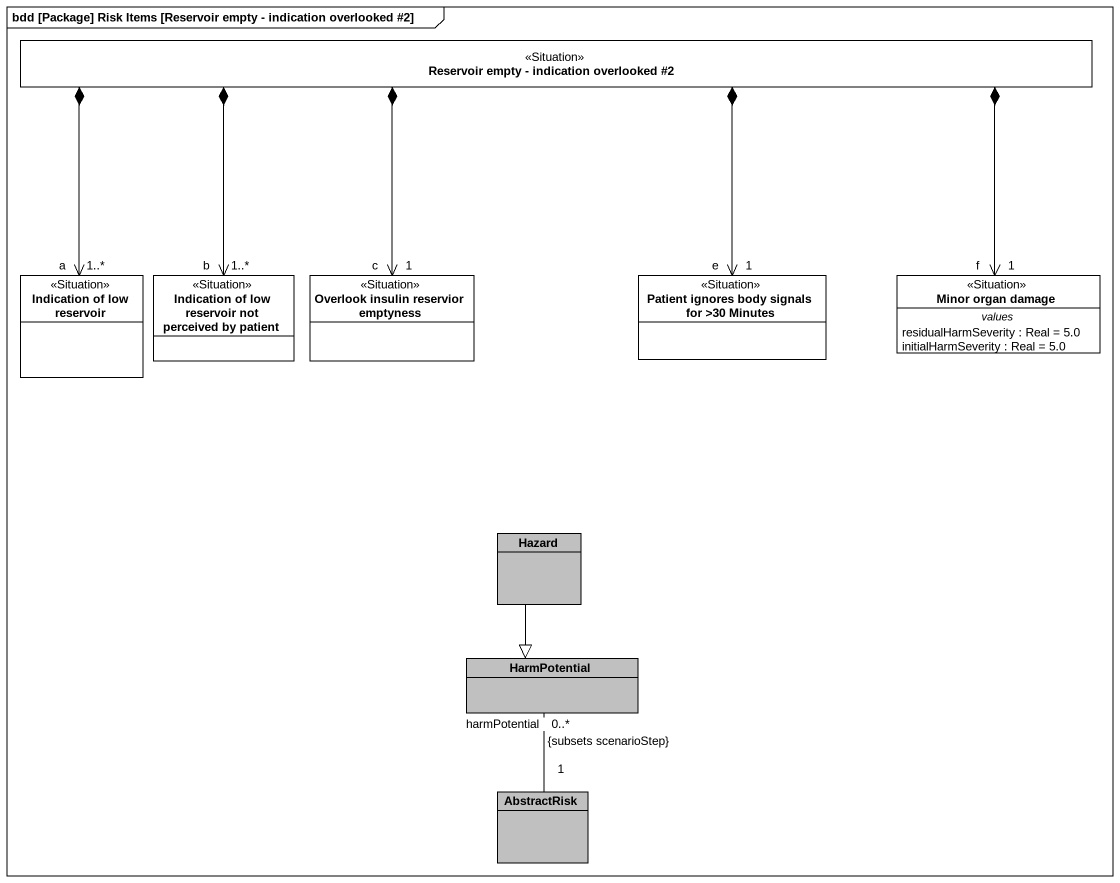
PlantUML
@startuml
mainframe bdd [Package] Risk Items [Reservoir empty - indication overlooked #2]
hide circle
hide empty members
class "Reservoir empty - indication overlooked #2" as Reservoir_empty_indication <<Situation>>
class "Indication of low reservoir" as Indication_of_low_reservoir <<Situation>>
class "Indication of low reservoir not perceived by patient" as Indication_of_low_reservoir_2 <<Situation>>
class "Overlook insulin reservior emptyness" as Overlook_insulin_reservior <<Situation>>
class "Patient ignores body signals for >30 Minutes" as Patient_ignores_body <<Situation>>
class "Minor organ damage" as Minor_organ_damage <<Situation>> {
  -- values --
  residualHarmSeverity : Real = 5.0
  initialHarmSeverity : Real = 5.0
}
class Hazard #C0C0C0
class HarmPotential #C0C0C0
class AbstractRisk #C0C0C0
Indication_of_low_reservoir "a\n1..*" <-right-* Reservoir_empty_indication
Indication_of_low_reservoir_2 "b\n1..*" <-up-* Reservoir_empty_indication
Overlook_insulin_reservior "c\n1" <-up-* Reservoir_empty_indication
Patient_ignores_body "e\n1" <-up-* Reservoir_empty_indication
Minor_organ_damage "f\n1" <-left-* Reservoir_empty_indication
Hazard --|> HarmPotential
AbstractRisk "1" -up- "harmPotential\n0..*\n{subsets scenarioStep}" HarmPotential
@enduml
